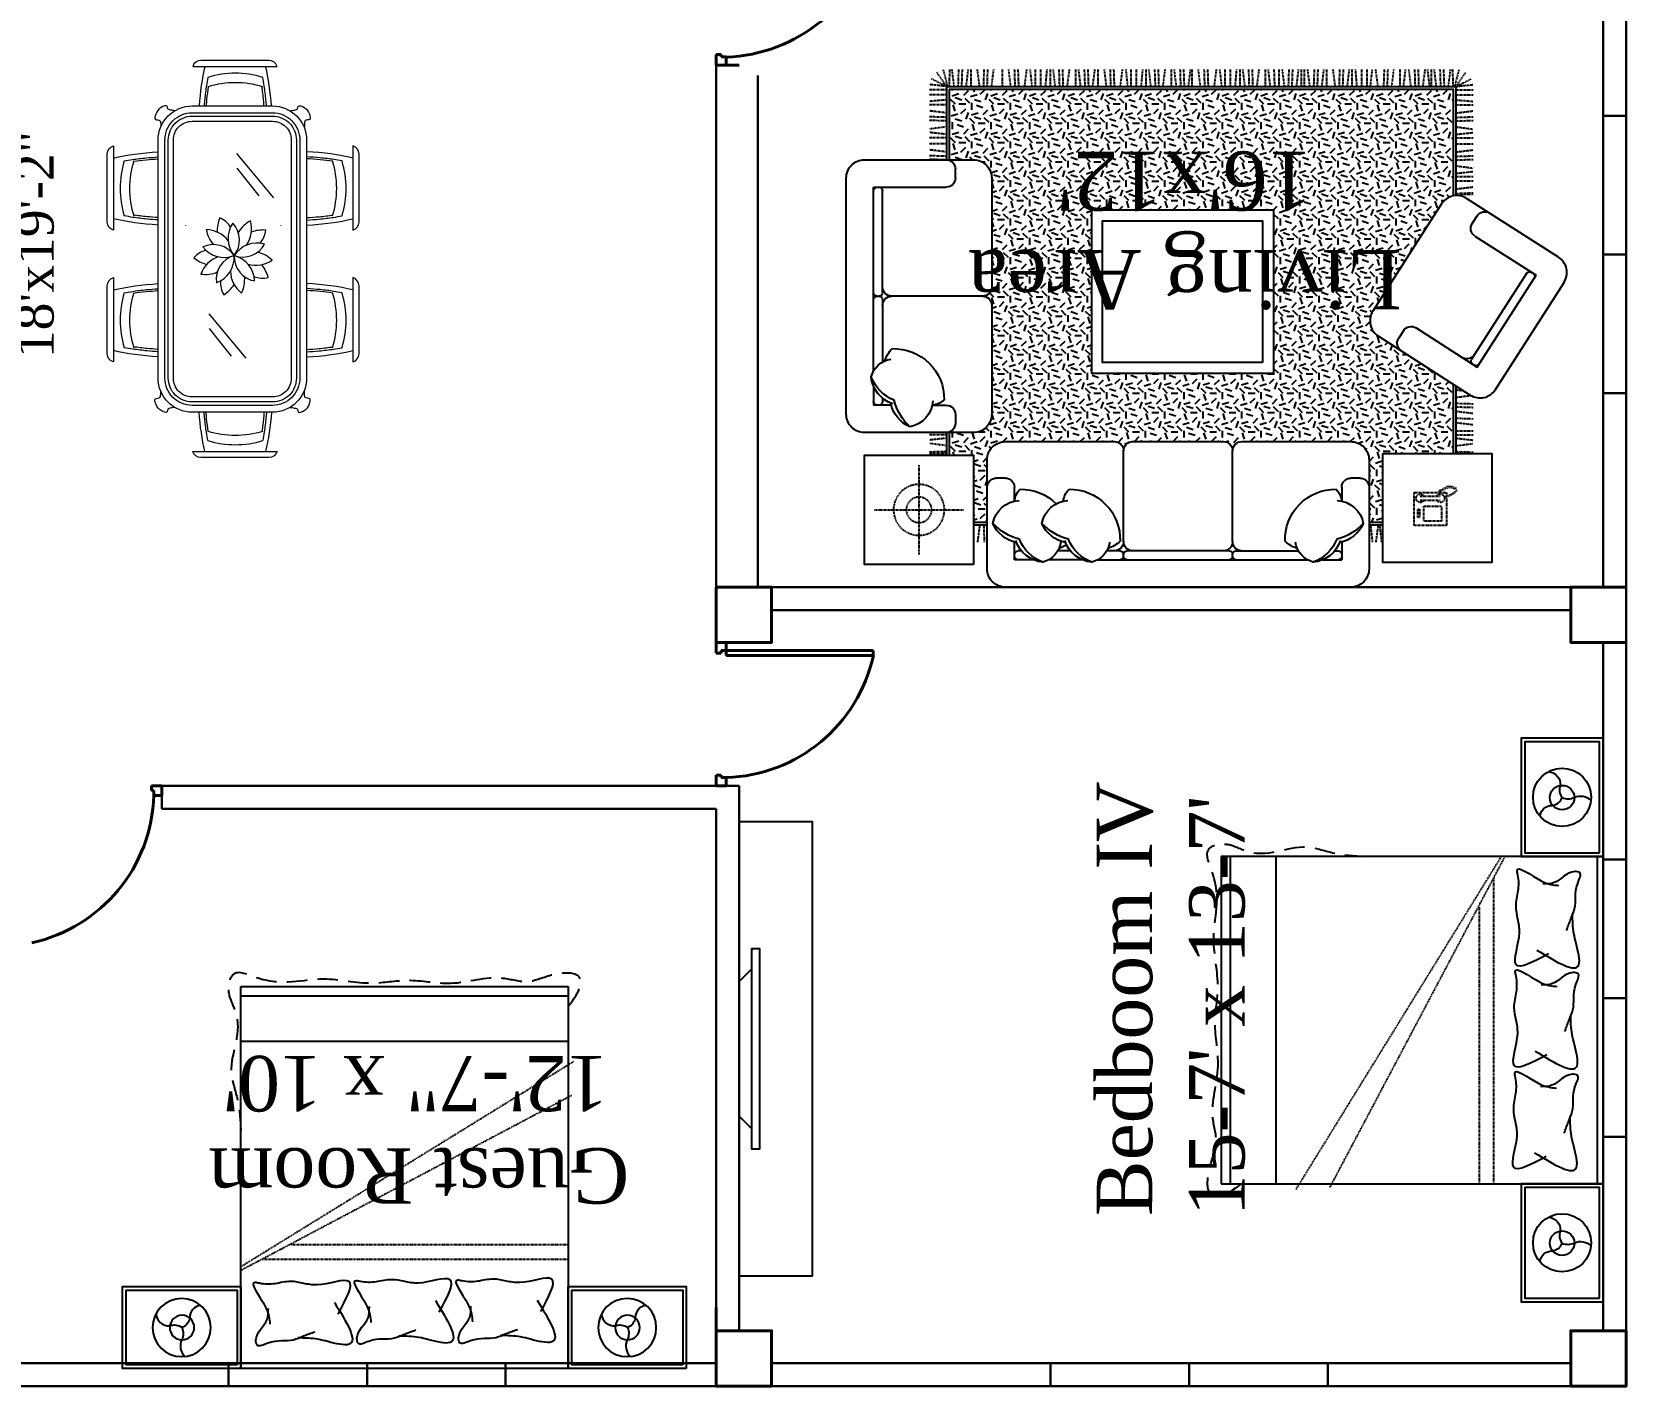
# Model space of a CAD drawing. Header units: inches. Extents: x -79350 to 491628, y -93215 to 155882.
# Drawn here: x -79025.2 to -78680, y -11001.9 to -10708.6 of the extents above; entities that cross this region are included whole.
import ezdxf

# ---------------------------------------------------------------- set-up
doc = ezdxf.new("R2010")
doc.units = ezdxf.units.IN
doc.header["$MEASUREMENT"] = 0
doc.linetypes.add('DASHED2', pattern=[0.375, 0.25, -0.125])
doc.linetypes.add('HIDDEN2', pattern=[0.1875, 0.125, -0.0625])
doc.layers.get('0').update_dxf_attribs({"lineweight": 30})
for name, color, linetype, lineweight in [('A-illustr-FURNITURE', 11, 'Continuous', 9), ('Column', 1, 'Continuous', 30), ('Letter', 7, 'Continuous', 20), ('LINE', 7, 'Continuous', 20)]:
    doc.layers.add(name, color=color, linetype=linetype, lineweight=lineweight)
doc.layers.add('Door', color=7, linetype='Continuous', lineweight=40, true_color=0x763422)
doc.layers.add('Window', color=7, linetype='Continuous', lineweight=30, true_color=0x6b99dd)
for name, color, linetype in [('FURHATCH', 57, 'Continuous'), ('FURNITURE', 53, 'Continuous'), ('Wall', 7, 'Continuous')]:
    doc.layers.add(name, color=color, linetype=linetype)
doc.styles.get("Standard").update_dxf_attribs({"font": 'times.ttf', "height": 12})

# ---------------------------------------------------------------- blocks, each defined once
blk = doc.blocks.new('A$C8264ac47')
at = {"layer": 'A-illustr-FURNITURE', "color": 18, "true_color": 0x000000}
for p, q in [((502.8, 1444.6), (998.8, 1444.6)), ((1277.9, 1444.6), (1773.9, 1444.6)), ((36.1, 502.7), (36.1, 998.7)), ((809.5, 979.4), (548.7, 761.6)), ((968.8, 1019.7), (970.3, 1019.7)), ((2299.9, 502.7), (2299.9, 998.7)), ((797.3, 893.5), (634.6, 764.7)), ((1751.7, 816.8), (1490.8, 599.1)), ((1739.4, 731), (1576.8, 602.1)), ((968.8, 460.9), (970.3, 460.9)), ((502.8, 36.1), (998.8, 36.1)), ((1277.9, 36.1), (1773.9, 36.1))]:
    blk.add_line(p, q, dxfattribs=at)
for points in [[(998.8, 1444.6, 0.333667), (950.8, 1480.7), (550.8, 1480.7, 0.333667), (502.8, 1444.6)], [(1773.9, 1444.6, 0.333667), (1725.9, 1480.7), (1325.9, 1480.7, 0.333667), (1277.9, 1444.6)], [(36.1, 998.7, 0.333667), (0, 950.7), (0, 550.7, 0.333667), (36.1, 502.7)], [(2299.9, 998.7, -0.333667), (2336, 950.7), (2336, 550.7, -0.333667), (2299.9, 502.7)], [(998.8, 36.1, -0.333667), (950.8, 0), (550.8, 0, -0.333667), (502.8, 36.1)], [(1773.9, 36.1, -0.333667), (1725.9, 0), (1325.9, 0, -0.333667), (1277.9, 36.1)]]:
    blk.add_lwpolyline(points, format="xyb", dxfattribs=at)
for points in [[(468.5, 1172.4), (1869.1, 1172.4, -0.414214), (2069.1, 972.4), (2069.1, 499.2, -0.414214), (1869.1, 299.2), (468.5, 299.2, -0.414214), (268.5, 499.2), (268.5, 972.4, -0.414214)], [(468.5, 1132.4), (1869.1, 1132.4, -0.414214), (2029.1, 972.4), (2029.1, 499.2, -0.414214), (1869.1, 339.2), (468.5, 339.2, -0.414214), (308.5, 499.2), (308.5, 972.4, -0.414214)], [(468.5, 1112.4), (1869.1, 1112.4, -0.414214), (2009.1, 972.4), (2009.1, 499.2, -0.414214), (1869.1, 359.2), (468.5, 359.2, -0.414214), (328.5, 499.2), (328.5, 972.4, -0.414214)], [(468.5, 1082.4), (1869.1, 1082.4, -0.414214), (1979.1, 972.4), (1979.1, 499.2, -0.414214), (1869.1, 389.2), (468.5, 389.2, -0.414214), (358.5, 499.2), (358.5, 972.4, -0.414214)]]:
    blk.add_lwpolyline(points, format="xyb", close=True, dxfattribs=at)
for centre, radius, start, end in [((753.3, 862.2), 543, 72.70335, 107.29665), ((753.3, 806.3), 543, 72.70335, 107.29665), ((1528.3, 862.2), 543, 72.70335, 107.29665), ((1528.3, 806.3), 543, 72.70335, 107.29665), ((1310.6, 840.1), 187.5, 136.1301, 166.49315), ((1031.5, 874.3), 172.9, 344.1324, 33.6013), ((1338.9, 721.7), 233.1, 105.21052, 126.35141), ((1135.8, 915.9), 145.2, 338.50863, 12.24757), ((618.5, 753.1), 543, 162.70335, 197.29665), ((674.4, 753.1), 543, 162.70335, 197.29665), ((990.6, 675.3), 172.9, 56.1324, 105.6013), ((1230.8, 920.5), 233.1, 177.21051, 198.35141), ((983.4, 787.3), 145.2, 50.50863, 84.24757), ((1233.7, 881.1), 159.4, 163.77608, 237.51587), ((1009.9, 796.8), 146.9, 340.04468, 61.24727), ((1153.1, 893.5), 146.9, 268.04468, 349.24727), ((1302.4, 706.8), 159.4, 91.77608, 165.51587), ((1661.6, 753.1), 543, 342.70335, 17.29665), ((1717.5, 753.1), 543, 342.70335, 17.29665), ((1109.5, 930.2), 187.5, 208.1301, 238.49315), ((1057.7, 630.8), 146.9, 52.04468, 133.24727), ((1233.4, 897), 172.9, 272.1324, 321.6013), ((1287.1, 620.9), 187.5, 64.1301, 94.49315), ((1058.5, 602.6), 145.2, 122.50863, 156.24757), ((1008.3, 879.1), 233.1, 249.21052, 270.35141), ((1046.6, 869.6), 159.4, 235.77608, 309.51587), ((1167.3, 574.9), 172.9, 128.1324, 177.6013), ((1230.3, 624.9), 146.9, 124.04468, 205.24727), ((999.8, 688.2), 159.4, 307.77608, 21.51587), ((1157.8, 587.6), 159.4, 19.77608, 93.51587), ((1289.3, 787.3), 146.9, 196.04468, 277.24727), ((1305.2, 810.6), 145.2, 266.50863, 300.24757), ((1183.3, 557.4), 233.1, 33.21051, 54.35141), ((961.6, 766.7), 187.5, 280.1301, 310.49315), ((1257.4, 617), 145.2, 194.50863, 228.24757), ((1317.4, 711.9), 172.9, 200.1324, 249.6013), ((979, 654.7), 233.1, 321.21051, 342.35141), ((1071.4, 575.6), 187.5, 352.1301, 22.49315), ((753.3, 674.4), 543, 252.70335, 287.29665), ((753.3, 618.5), 543, 252.70335, 287.29665), ((1528.3, 674.4), 543, 252.70335, 287.29665), ((1528.3, 618.5), 543, 252.70335, 287.29665)]:
    blk.add_arc(centre, radius, start, end, dxfattribs=at)
for centre, major_axis, start_param, end_param in [((753.3, 1081.2), (0, -631.7), 4.099527, 4.56758), ((753.3, 1081.2), (0, -631.7), 7.99879, 8.466844), ((1528.3, 1081.2), (0, -631.7), 4.099527, 4.56758), ((1528.3, 1081.2), (0, -631.7), 7.99879, 8.466844), ((399.4, 753.1), (631.7, 0), 8.062748, 8.466844), ((399.4, 753.1), (631.7, 0), 4.099527, 4.503623)]:
    blk.add_ellipse(centre, major_axis=major_axis, ratio=0.345133, start_param=start_param, end_param=end_param, dxfattribs=at)
at = {"layer": 'A-illustr-FURNITURE', "color": 18, "true_color": 0x000000, "extrusion": (0, 0, -1)}
for centre, major_axis, start_param, end_param in [((1936.5, 753.1), (631.7, 0), 4.923784, 5.325251), ((1936.5, 753.1), (631.7, 0), 0.957934, 1.359402), ((753.3, 399.4), (0, 631.7), 4.099527, 4.553045), ((753.3, 399.4), (0, 631.7), 1.730141, 2.183659), ((1528.3, 399.4), (0, 631.7), 4.099527, 4.553045), ((1528.3, 399.4), (0, 631.7), 1.730141, 2.183659)]:
    blk.add_ellipse(centre, major_axis=major_axis, ratio=0.345133, start_param=start_param, end_param=end_param, dxfattribs=at)
at = {"layer": 'A-illustr-FURNITURE', "color": 18, "true_color": 0x000000}
for points, knots in [([(591.8, 1380.7), (588.8, 1364.9), (586, 1348.7), (579.5, 1306.3), (576.2, 1279.6), (570.9, 1226.2), (568.9, 1199.4), (567.5, 1172.4)], [4.2084563, 4.2084563, 4.2084563, 4.2084563, 4.2962292, 4.2962292, 4.433179, 4.433179, 4.5651263, 4.5651263, 4.5651263, 4.5651263]), ([(593.7, 1325.4), (590.2, 1301.6), (587.2, 1277.3), (582.1, 1226.2), (580.1, 1199.4), (578.7, 1172.4)], [4.3081151, 4.3081151, 4.3081151, 4.3081151, 4.433179, 4.433179, 4.5651263, 4.5651263, 4.5651263, 4.5651263]), ([(925, 1172.4), (923.7, 1197.3), (921.9, 1221.9), (917, 1273.5), (913.8, 1300.3), (909.9, 1326.2)], [8.0012444, 8.0012444, 8.0012444, 8.0012444, 8.1227425, 8.1227425, 8.2598231, 8.2598231, 8.2598231, 8.2598231]), ([(939, 1172.4), (937.7, 1197.3), (935.9, 1221.9), (930.9, 1274.8), (927.4, 1302.9), (920.7, 1347.3), (917.8, 1364.2), (914.7, 1380.7)], [8.0012444, 8.0012444, 8.0012444, 8.0012444, 8.1227425, 8.1227425, 8.2664644, 8.2664644, 8.3579144, 8.3579144, 8.3579144, 8.3579144]), ([(1366.9, 1380.7), (1363.9, 1364.9), (1361.1, 1348.7), (1354.6, 1306.3), (1351.3, 1279.6), (1346, 1226.2), (1344, 1199.4), (1342.6, 1172.4)], [4.2084563, 4.2084563, 4.2084563, 4.2084563, 4.2962292, 4.2962292, 4.433179, 4.433179, 4.5651263, 4.5651263, 4.5651263, 4.5651263]), ([(1368.7, 1325.4), (1365.2, 1301.6), (1362.2, 1277.3), (1357.2, 1226.2), (1355.2, 1199.4), (1353.8, 1172.4)], [4.3081151, 4.3081151, 4.3081151, 4.3081151, 4.433179, 4.433179, 4.5651263, 4.5651263, 4.5651263, 4.5651263]), ([(1700.1, 1172.4), (1698.8, 1197.3), (1697, 1221.9), (1692.1, 1273.5), (1688.8, 1300.3), (1685, 1326.2)], [8.0012444, 8.0012444, 8.0012444, 8.0012444, 8.1227425, 8.1227425, 8.2598231, 8.2598231, 8.2598231, 8.2598231]), ([(1714, 1172.4), (1712.8, 1197.3), (1711, 1221.9), (1706, 1274.8), (1702.5, 1302.9), (1695.8, 1347.3), (1692.9, 1364.2), (1689.8, 1380.7)], [8.0012444, 8.0012444, 8.0012444, 8.0012444, 8.1227425, 8.1227425, 8.2664644, 8.2664644, 8.3579144, 8.3579144, 8.3579144, 8.3579144]), ([(296.5, 1074.4), (295.5, 1083.1), (293.4, 1098.8), (288.5, 1122.1), (258.3, 1120), (280.9, 1170.9), (304.4, 1186), (348.7, 1199.8), (349.9, 1177.4), (354.9, 1159.1), (376.2, 1161), (389.7, 1159.2), (394.5, 1158.2)], [25.854151, 25.854151, 25.854151, 25.854151, 52.771329, 71.894905, 86.117928, 121.954734, 172.04851, 202.476174, 216.691855, 230.01003, 254.635643, 269.112988, 269.112988, 269.112988, 269.112988]), ([(2040.7, 1075.1), (2041.6, 1083.6), (2043.7, 1099.1), (2048.6, 1122.1), (2078.8, 1120), (2056.2, 1170.9), (2032.7, 1186), (1988.4, 1199.8), (1987.2, 1177.4), (1982.2, 1159.1), (1961, 1161), (1947.6, 1159.2), (1942.9, 1158.3)], [26.596612, 26.596612, 26.596612, 26.596612, 52.771329, 71.894905, 86.117928, 121.954734, 172.04851, 202.476174, 216.691855, 230.01003, 254.635643, 268.767944, 268.767944, 268.767944, 268.767944]), ([(268.5, 936.3), (257.1, 935.5), (245.8, 934.5), (205.9, 930.7), (177.8, 927.3), (133.4, 920.6), (116.5, 917.7), (100, 914.6)], [8.0663515, 8.0663515, 8.0663515, 8.0663515, 8.1227425, 8.1227425, 8.2664644, 8.2664644, 8.3579144, 8.3579144, 8.3579144, 8.3579144]), ([(268.5, 922.3), (257.1, 921.5), (245.8, 920.5), (207.2, 916.9), (180.4, 913.6), (154.4, 909.8)], [8.0663515, 8.0663515, 8.0663515, 8.0663515, 8.1227425, 8.1227425, 8.2598231, 8.2598231, 8.2598231, 8.2598231]), ([(2069.1, 936.2), (2079.9, 935.4), (2090.7, 934.5), (2130.1, 930.7), (2158.1, 927.3), (2202.6, 920.6), (2219.5, 917.7), (2236, 914.6)], [8.0690291, 8.0690291, 8.0690291, 8.0690291, 8.1227425, 8.1227425, 8.2664644, 8.2664644, 8.3579144, 8.3579144, 8.3579144, 8.3579144]), ([(2069.1, 922.2), (2079.9, 921.4), (2090.7, 920.5), (2128.8, 916.9), (2155.5, 913.6), (2181.5, 909.8)], [8.0690291, 8.0690291, 8.0690291, 8.0690291, 8.1227425, 8.1227425, 8.2598231, 8.2598231, 8.2598231, 8.2598231]), ([(100, 591.7), (115.8, 588.6), (132, 585.9), (174.4, 579.4), (201.1, 576.1), (241.6, 572.1), (255, 570.9), (268.5, 569.9)], [4.2084563, 4.2084563, 4.2084563, 4.2084563, 4.2962292, 4.2962292, 4.433179, 4.433179, 4.5000191, 4.5000191, 4.5000191, 4.5000191]), ([(155.3, 593.5), (179, 590), (203.4, 587), (241.6, 583.3), (255, 582.1), (268.5, 581.1)], [4.3081151, 4.3081151, 4.3081151, 4.3081151, 4.433179, 4.433179, 4.5000191, 4.5000191, 4.5000191, 4.5000191]), ([(2180.6, 593.5), (2156.9, 590), (2132.5, 587), (2094.9, 583.3), (2082, 582.2), (2069.1, 581.2)], [4.3081151, 4.3081151, 4.3081151, 4.3081151, 4.433179, 4.433179, 4.4973415, 4.4973415, 4.4973415, 4.4973415]), ([(2236, 591.7), (2220.1, 588.6), (2203.9, 585.9), (2161.5, 579.4), (2134.9, 576.1), (2094.9, 572.1), (2082, 571), (2069.1, 570)], [4.2084563, 4.2084563, 4.2084563, 4.2084563, 4.2962292, 4.2962292, 4.433179, 4.433179, 4.4973415, 4.4973415, 4.4973415, 4.4973415]), ([(296.2, 397.7), (295.2, 389.8), (293.2, 375), (288.5, 352.7), (258.3, 354.7), (280.9, 303.9), (304.4, 288.8), (348.7, 275), (349.9, 297.4), (354.9, 315.6), (374.1, 314), (386, 315.2), (389.2, 315.6)], [28.55667, 28.55667, 28.55667, 28.55667, 52.771329, 71.894905, 86.117928, 121.954734, 172.04851, 202.476174, 216.691855, 230.01003, 254.635643, 263.792895, 263.792895, 263.792895, 263.792895]), ([(2041, 397), (2041.9, 389.3), (2044, 374.7), (2048.6, 352.7), (2078.8, 354.7), (2056.2, 303.9), (2032.7, 288.8), (1988.4, 275), (1987.2, 297.4), (1982.2, 315.6), (1963.2, 314), (1951.3, 315.1), (1948.3, 315.6)], [29.290825, 29.290825, 29.290825, 29.290825, 52.771329, 71.894905, 86.117928, 121.954734, 172.04851, 202.476174, 216.691855, 230.01003, 254.635643, 263.419397, 263.419397, 263.419397, 263.419397]), ([(591.8, 100), (588.8, 115.8), (586, 132), (579.5, 174.4), (576.2, 201.1), (571.2, 251.6), (569.4, 275.3), (568, 299.2)], [4.2084563, 4.2084563, 4.2084563, 4.2084563, 4.2962292, 4.2962292, 4.433179, 4.433179, 4.5503345, 4.5503345, 4.5503345, 4.5503345]), ([(593.7, 155.3), (590.2, 179), (587.2, 203.4), (582.4, 251.6), (580.6, 275.3), (579.2, 299.2)], [4.3081151, 4.3081151, 4.3081151, 4.3081151, 4.433179, 4.433179, 4.5503345, 4.5503345, 4.5503345, 4.5503345]), ([(924.5, 299.2), (923.3, 277.4), (921.6, 255.8), (917, 207.2), (913.8, 180.4), (909.9, 154.4)], [8.0160361, 8.0160361, 8.0160361, 8.0160361, 8.1227425, 8.1227425, 8.2598231, 8.2598231, 8.2598231, 8.2598231]), ([(938.5, 299.2), (937.3, 277.4), (935.6, 255.8), (930.9, 205.9), (927.4, 177.8), (920.7, 133.4), (917.8, 116.5), (914.7, 100)], [8.0160361, 8.0160361, 8.0160361, 8.0160361, 8.1227425, 8.1227425, 8.2664644, 8.2664644, 8.3579144, 8.3579144, 8.3579144, 8.3579144]), ([(1366.9, 100), (1363.9, 115.8), (1361.1, 132), (1354.6, 174.4), (1351.3, 201.1), (1346.3, 251.6), (1344.5, 275.3), (1343.1, 299.2)], [4.2084563, 4.2084563, 4.2084563, 4.2084563, 4.2962292, 4.2962292, 4.433179, 4.433179, 4.5503345, 4.5503345, 4.5503345, 4.5503345]), ([(1368.7, 155.3), (1365.2, 179), (1362.2, 203.4), (1357.5, 251.6), (1355.7, 275.3), (1354.3, 299.2)], [4.3081151, 4.3081151, 4.3081151, 4.3081151, 4.433179, 4.433179, 4.5503345, 4.5503345, 4.5503345, 4.5503345]), ([(1699.6, 299.2), (1698.3, 277.4), (1696.7, 255.8), (1692.1, 207.2), (1688.8, 180.4), (1685, 154.4)], [8.0160361, 8.0160361, 8.0160361, 8.0160361, 8.1227425, 8.1227425, 8.2598231, 8.2598231, 8.2598231, 8.2598231]), ([(1713.6, 299.2), (1712.3, 277.4), (1710.7, 255.8), (1706, 205.9), (1702.5, 177.8), (1695.8, 133.4), (1692.9, 116.5), (1689.8, 100)], [8.0160361, 8.0160361, 8.0160361, 8.0160361, 8.1227425, 8.1227425, 8.2664644, 8.2664644, 8.3579144, 8.3579144, 8.3579144, 8.3579144])]:
    blk.add_open_spline(points, degree=3, knots=knots, dxfattribs=at)
blk = doc.blocks.new('yq_bed_01')
at = {"linetype": 'Continuous', "ltscale": 1000}
for p, q in [((2100, 900), (0, 900)), ((0, 900), (0, -900)), ((2100, -900), (2100, 900)), ((0, -900), (2100, -900))]:
    blk.add_line(p, q, dxfattribs=at)
at = {"linetype": 'Continuous'}
for points in [[(0, 1550), (0, 900), (450, 900), (450, 1550)], [(0, -900), (0, -1550), (450, -1550), (450, -900)]]:
    blk.add_lwpolyline(points, close=True, dxfattribs=at)
for centre in [(225, 1225), (225, -1225)]:
    blk.add_circle(centre, 160, dxfattribs=at)
at = {"layer": 'FURHATCH', "linetype": 'Continuous', "ltscale": 1000}
for p, q in [((30, 900), (30, -900)), ((1800, -900), (1800, 900)), ((2050, -900), (2050, 900))]:
    blk.add_line(p, q, dxfattribs=at)
at = {"layer": 'FURHATCH', "linetype": 'DASHED2', "ltscale": 0.5}
for p, q in [((540, -900), (1503.7, 921.2)), ((560, -900), (1689.2, 930.9)), ((600, 900), (600, -782.1)), ((680, 900), (680, -624.9))]:
    blk.add_line(p, q, dxfattribs=at)
at = {"layer": 'FURHATCH', "linetype": 'Continuous'}
for points in [[(20, 1530), (20, 920), (430, 920), (430, 1530)], [(20, -920), (20, -1530), (430, -1530), (430, -920)]]:
    blk.add_lwpolyline(points, close=True, dxfattribs=at)
for points in [[(346.3, 1329.4, -0.398826), (279.8, 1269.6, 0.069197), (272.9, 1268.8, 0.240714), (225, 1226.6, -0.240714)], [(225, 1226.6, 0.228099), (157.5, 1225, -0.317646), (65.9, 1242.4)], [(300, 1083.7, -0.414712), (234.7, 1159.8, 0.258086), (225, 1226.6)], [(346.3, -1120.6, -0.398826), (279.8, -1180.4, 0.069197), (272.9, -1181.2, 0.240714), (225, -1223.4, -0.240714)], [(225, -1223.4, 0.228099), (157.5, -1225, -0.317646), (65.9, -1207.6)], [(300, -1366.3, -0.414712), (234.7, -1290.2, 0.258086), (225, -1223.4)]]:
    blk.add_lwpolyline(points, format="xyb", dxfattribs=at)
for centre in [(225, 1226.6), (225, -1223.4)]:
    blk.add_circle(centre, 67.5, dxfattribs=at)
at = {"layer": 'FURHATCH', "linetype": 'DASHED2', "ltscale": 451.947922}
blk.add_open_spline([(1992.5, 900), (2071.4, 970.1), (2189, 999), (2167.2, 789.1), (2108.2, 681.5), (2173.3, 490.8), (2091, 271.6), (2149.7, 27.5), (2099.5, -200.2), (2173.3, -483.7), (2083, -701.2), (2208.7, -948), (2066.1, -979.4), (1864.2, -866.6), (1698.9, -991.2), (1474.2, -909.2), (1367.6, -903.2), (1308.1, -900)], degree=3, knots=[0, 0, 0, 0, 140.356688, 240.855445, 374.272085, 514.628774, 800.960617, 1037.309606, 1234.977718, 1501.883052, 1872.056655, 1990.732643, 2052.345442, 2125.407537, 2467.000811, 2608.004871, 2786.638856, 2786.638856, 2786.638856, 2786.638856], dxfattribs=at)
at = {"layer": 'FURHATCH', "linetype": 'Continuous', "ltscale": 1000}
for points, knots in [([(376.4, 729.3), (269.6, 795), (111.7, 892.2), (155.9, 709.9), (179.2, 622.5), (180.3, 565.5), (181, 527.7)], [0, 0, 0, 0, 257.192142, 380.388355, 440.188761, 557.045341, 557.045341, 557.045341, 557.045341]), ([(312.5, 750.2), (392.1, 793.1), (546.3, 876.1), (460.6, 661.4), (480.2, 561.7), (497.9, 483.8), (475.6, 402.3), (474.8, 340), (499.2, 246.5), (355.2, 364.7), (285, 371.5), (256.1, 374.3)], [0, 0, 0, 0, 197.98522, 383.798459, 461.536852, 537.063609, 629.138715, 719.341985, 744.183766, 895.041347, 1000.692483, 1000.692483, 1000.692483, 1000.692483]), ([(213, 621.7), (205.8, 600.8), (192.1, 561.4), (153, 477.4), (177.8, 400.1), (122.8, 302.4), (209.9, 290.4), (255.8, 365.6), (321.9, 365.8), (343.4, 365.9)], [0, 0, 0, 0, 70.314327, 132.712823, 281.06886, 345.030234, 373.143701, 508.899423, 574.349148, 574.349148, 574.349148, 574.349148]), ([(373.3, 170.3), (266.5, 236), (108.6, 333.2), (152.8, 151), (176.1, 63.5), (177.2, 6.5), (177.9, -31.3)], [0, 0, 0, 0, 257.192142, 380.388355, 440.188761, 557.045341, 557.045341, 557.045341, 557.045341]), ([(309.4, 191.3), (389, 234.1), (543.2, 317.2), (457.5, 102.4), (477.1, 2.8), (494.7, -75.2), (472.5, -156.6), (471.7, -219), (496.1, -312.5), (352.1, -194.3), (281.9, -187.5), (253, -184.6)], [0, 0, 0, 0, 197.98522, 383.798459, 461.536852, 537.063609, 629.138715, 719.341985, 744.183766, 895.041347, 1000.692483, 1000.692483, 1000.692483, 1000.692483]), ([(209.9, 62.7), (202.7, 41.8), (188.9, 2.4), (149.9, -81.6), (174.6, -158.8), (119.7, -256.6), (206.8, -268.6), (252.7, -193.3), (318.8, -193.2), (340.3, -193.1)], [0, 0, 0, 0, 70.314327, 132.712823, 281.06886, 345.030234, 373.143701, 508.899423, 574.349148, 574.349148, 574.349148, 574.349148]), ([(363.4, -385.2), (256.6, -319.5), (98.7, -222.2), (142.9, -404.5), (166.2, -492), (167.3, -549), (168.1, -586.7)], [0, 0, 0, 0, 257.192142, 380.388355, 440.188761, 557.045341, 557.045341, 557.045341, 557.045341]), ([(299.5, -364.2), (379.1, -321.4), (533.3, -238.3), (447.6, -453.1), (467.2, -552.7), (484.9, -630.6), (462.6, -712.1), (461.8, -774.5), (486.2, -868), (342.2, -749.7), (272, -742.9), (243.1, -740.1)], [0, 0, 0, 0, 197.98522, 383.798459, 461.536852, 537.063609, 629.138715, 719.341985, 744.183766, 895.041347, 1000.692483, 1000.692483, 1000.692483, 1000.692483]), ([(200, -492.8), (192.8, -513.7), (179.1, -553.1), (140, -637.1), (164.8, -714.3), (109.8, -812.1), (196.9, -824.1), (242.8, -748.8), (308.9, -748.7), (330.4, -748.6)], [0, 0, 0, 0, 70.314327, 132.712823, 281.06886, 345.030234, 373.143701, 508.899423, 574.349148, 574.349148, 574.349148, 574.349148])]:
    blk.add_open_spline(points, degree=3, knots=knots, dxfattribs=at)
blk = doc.blocks.new('yq_tvcab_01')
blk.add_lwpolyline([(0, -1250), (0, 1250), (400, 1250), (400, -1250)], close=True)
at = {"layer": 'FURHATCH'}
blk.add_line((67, 550), (67, -550), dxfattribs=at)
blk.add_lwpolyline([(0, -370.5), (67, -438), (67, -550), (112, -550), (112, 550), (67, 550), (67, 438), (0, 370.5)], close=True, dxfattribs=at)
blk = doc.blocks.new('yq_sofa_01')
at = {"layer": 'FURHATCH', "linetype": 'HIDDEN2'}
h = blk.add_hatch(dxfattribs=at)
h.set_pattern_fill('GEOL1,_O', color=256, scale=150, angle=45)
h.set_pattern_definition([(45, (-2935.14, 78.03), (4e-14, 212.132), [37.5, -112.5]), (45, (-2940.44, 200), (4e-14, 212.132), [37.5, -112.5]), (135, (-2961.66, 125.76), (-212.132, 7e-14), [37.5, -112.5]), (135, (-2956.35, 205.3), (-212.132, 7e-14), [37.5, -112.5]), (90, (-2988.17, 173.49), (-106.066, 106.066), [37.5, -174.632]), (180, (-2876.8, 136.36), (-106.066, -106.066), [37.5, -174.632]), (71.565, (-2940.444, 136.365), (106.066, 106.066), [37.5, -297.9102]), (71.565, (-2945.75, 237.13), (106.066, 106.066), [37.5, -297.9102]), (108.435, (-2860.895, 152.274), (-106.066, 106.066), [37.5, -297.9102]), (108.435, (-2956.354, 152.274), (-106.066, 106.066), [37.5, -297.9102]), (108.435, (-2892.714, 162.88), (-106.066, 106.066), [37.5, -297.9102]), (161.565, (-2993.48, 136.365), (-106.066, 106.066), [37.5, -297.9102]), (198.435, (-2929.84, 115.15), (-106.066, -106.066), [37.5, -297.9102])])
edge = h.paths.add_edge_path()
edge.add_line((2738.1, 1513.1), (2151.4, 1513.1))
edge.add_arc((2053.4, 1533), 100, 302.64883, 348.51097, ccw=False)
edge.add_line((2107.4, 1448.8), (1518, 1071.1))
edge.add_arc((1464, 1155.3), 100, 212.64883, 302.64883, ccw=False)
edge.add_line((1379.8, 1101.4), (1116, 1513.1))
edge.add_line((1116, 1513.1), (735.5, 1513.1))
edge.add_line((735.5, 1513.1), (735.5, 1125))
edge.add_line((735.5, 1125), (356.2, 1125))
edge.add_line((356.2, 1125), (356.2, 1050))
edge.add_line((356.2, 1050), (700, 1050))
edge.add_arc((700, 950), 100, 0, 90, ccw=False)
edge.add_line((800, 950), (800, 350))
edge.add_arc((750, 350), 50, 270, 360, ccw=False)
edge.add_arc((750, 250), 50, 0, 90, ccw=False)
edge.add_line((800, 250), (800, -250))
edge.add_arc((750, -250), 50, -90, 0, ccw=False)
edge.add_arc((750, -350), 50, 0, 90, ccw=False)
edge.add_line((800, -350), (800, -950))
edge.add_arc((700, -950), 100, -90, 0, ccw=False)
edge.add_line((700, -1050), (356.2, -1050))
edge.add_line((356.2, -1050), (356.2, -1125))
edge.add_line((356.2, -1125), (725, -1125))
edge.add_line((725, -1125), (725, -1257.5))
edge.add_line((725, -1257.5), (850, -1257.5))
edge.add_line((850, -1257.5), (850, -1125))
edge.add_arc((950, -1125), 100, 90, 180, ccw=False)
edge.add_line((950, -1025), (1550, -1025))
edge.add_arc((1550, -1075), 50, 0, 90, ccw=False)
edge.add_line((1600, -1075), (1600, -1076.6))
edge.add_arc((1650.8, -1075.8), 50.8, 90.92597, 180.92597, ccw=False)
edge.add_line((1650, -1025), (2250, -1025))
edge.add_arc((2250, -1125), 100, 0, 90, ccw=False)
edge.add_line((2350, -1125), (2350, -1257.5))
edge.add_line((2350, -1257.5), (2738.1, -1257.5))
edge.add_line((2738.1, -1257.5), (2738.1, 1513.1))
h.paths.add_polyline_path([(2075, 525), (2075, -475), (1175, -475), (1175, 525)], flags=16)
for points in [[(1056.1, 1606.6, -0.414214), (1086.4, 1744.7), (1675.8, 2122.4, -0.414214), (1813.9, 2092.1), (2137.6, 1586.9, -0.414214), (2107.4, 1448.8), (1518, 1071.1, -0.414214), (1379.8, 1101.4)], [(800, 350), (800, 950, 0.414214), (700, 1050), (100, 1050, 0.414214), (0, 950), (0, -950, 0.414214), (100, -1050), (700, -1050, 0.414214), (800, -950), (800, -350, 0.414214), (750, -300, 0.414214), (800, -250), (800, 250, 0.414214), (750, 300, 0.414214)], [(1650, -1025, 0.404778), (1600, -1075, 0.414214), (1550, -1025), (950, -1025, 0.414214), (850, -1125), (850, -1725, 0.414214), (950, -1825), (2250, -1825, 0.414214), (2350, -1725), (2350, -1125, 0.414214), (2250, -1025)]]:
    blk.add_lwpolyline(points, format="xyb", close=True)
for points in [[(735.5, 1125), (735.5, 1725), (135.5, 1725), (135.5, 1125)], [(1175, 525), (1175, -475), (2075, -475), (2075, 525)], [(125, -1125), (125, -1725), (725, -1725), (725, -1125)]]:
    blk.add_lwpolyline(points, close=True)
at = {"layer": 'FURHATCH', "ltscale": 1000}
for p, q in [((1209.4, 1645.4), (1714.6, 1969.1)), ((1930.4, 1632.3), (1714.6, 1969.1)), ((1724.7, 1916.2), (1253.2, 1614.1)), ((1425.2, 1308.6), (1209.4, 1645.4)), ((1999.5, 1617.2), (2041.6, 1644.1)), ((1410.1, 1239.5), (1368, 1212.6)), ((600, 1000), (600, 950)), ((248.3, 900), (150, 900)), ((150, 794.8), (150, 900)), ((200, 861.8), (200, 880)), ((550, 900), (472.5, 900)), ((150, -442.3), (150, 711.6)), ((200, 320), (200, 661.3)), ((170, 300), (180, 300)), ((200, 280), (200, -280)), ((250, 300), (750, 300)), ((170, -300), (180, -300)), ((200, -320), (200, -391.9)), ((250, -300), (750, -300)), ((150, -525.5), (150, -711.6)), ((200, -592.5), (200, -661.3)), ((150, -794.8), (150, -900)), ((200, -861.8), (200, -880)), ((150, -900), (248.3, -900)), ((472.5, -900), (550, -900)), ((600, -950), (600, -1000)), ((1600, -1075), (1600, -1575)), ((950, -1225), (900, -1225)), ((2250, -1225), (2300, -1225)), ((1000, -1352.5), (1000, -1275)), ((2200, -1675), (2200, -1275)), ((1000, -1576.7), (1000, -1675)), ((1038.2, -1625), (1020, -1625)), ((1580, -1625), (1238.7, -1625)), ((1600, -1655), (1600, -1645)), ((1620, -1625), (2180, -1625)), ((1105.2, -1675), (1000, -1675)), ((1188.4, -1675), (2200, -1675))]:
    blk.add_line(p, q, dxfattribs=at)
at = {"layer": 'FURHATCH', "linetype": 'HIDDEN2'}
for p, q in [((745.4, 1528.1), (742.2, 1622.5)), ((777.5, 1528.1), (790, 1622.5)), ((819.1, 1528.1), (808.5, 1622.5)), ((837.2, 1528.1), (837.2, 1622.5)), ((859.4, 1528.1), (859.4, 1622.5)), ((905, 1528.1), (893.5, 1622.5)), ((929.2, 1528.1), (926.1, 1622.5)), ((967.3, 1528.1), (955.9, 1622.5)), ((991.6, 1528.1), (988.5, 1622.5)), ((1011.4, 1528.1), (1008.3, 1622.5)), ((1043.5, 1528.1), (1054.3, 1609.5)), ((2158.8, 1528.1), (2162, 1622.5)), ((2165.1, 1528.1), (2168.2, 1622.5)), ((2189.4, 1528.1), (2200.8, 1622.5)), ((2234.9, 1528.1), (2234.9, 1622.5)), ((2257.2, 1528.1), (2257.2, 1622.5)), ((2275.3, 1528.1), (2285.8, 1622.5)), ((2316.9, 1528.1), (2304.4, 1622.5)), ((2349, 1528.1), (2352.1, 1622.5)), ((2368.8, 1528.1), (2371.9, 1622.5)), ((2393, 1528.1), (2404.5, 1622.5)), ((2438.6, 1528.1), (2438.6, 1622.5)), ((2471.6, 1528.1), (2471.6, 1622.5)), ((2489.7, 1528.1), (2500.2, 1622.5)), ((2531.3, 1528.1), (2518.8, 1622.5)), ((2563.4, 1528.1), (2566.5, 1622.5)), ((2583.2, 1528.1), (2586.3, 1622.5)), ((2607.4, 1528.1), (2618.9, 1622.5)), ((2653, 1528.1), (2653, 1622.5)), ((2679.4, 1528.1), (2671, 1622.5)), ((2706.5, 1528.1), (2706.5, 1622.5)), ((2735, 1528.1), (2735, 1622.5)), ((2753.1, 1528.1), (2763.7, 1622.5)), ((2753.1, 1528.1), (2794.8, 1611.8)), ((2753.1, 1528.1), (2829.9, 1581.6)), ((500, 1493), (513.2, 1497.4)), ((504.4, 1501.8), (517.6, 1506.2)), ((508.8, 1510.6), (522, 1515)), ((513.2, 1519.4), (526.4, 1523.8)), ((524.9, 1530.1), (538.1, 1534.5)), ((535.2, 1523.8), (548.4, 1528.2)), ((539.6, 1515), (552.8, 1519.4)), ((544, 1506.2), (557.2, 1510.6)), ((544, 1497.4), (557.2, 1501.8)), ((544, 1488.6), (557.2, 1493)), ((1085.1, 1528.1), (1080.6, 1568.4)), ((2753.1, 1522.2), (2845, 1545.8)), ((2753.1, 1513.5), (2847.6, 1510.4)), ((2753.1, 1486.5), (2847.6, 1498.9)), ((519.9, 1475.9), (339.4, 1475.9)), ((339.4, 1475.9), (339.4, 1297.6)), ((445.2, 1448.3), (362.7, 1448.3)), ((362.7, 1448.3), (362.7, 1352.1)), ((445.2, 1352.1), (445.2, 1448.3)), ((477.7, 1332), (477.7, 1442)), ((496.5, 1463.6), (504.4, 1488.6)), ((499.7, 1332), (499.7, 1442)), ((519.9, 1297.6), (519.9, 1475.9)), ((522, 1435.8), (535.2, 1440.2)), ((526.4, 1444.6), (539.6, 1449)), ((530.8, 1453.4), (544, 1457.8)), ((535.2, 1462.2), (548.4, 1466.6)), ((539.6, 1471), (552.8, 1475.4)), ((544, 1479.8), (557.2, 1484.2)), ((2753.1, 1464.6), (2847.6, 1461.5)), ((2753.1, 1444.8), (2847.6, 1441.7)), ((2753.1, 1420.5), (2847.6, 1409.1)), ((362.7, 1352.1), (445.2, 1352.1)), ((383.3, 1328), (383.3, 1317.7)), ((428, 1328), (383.3, 1328)), ((383.3, 1317.7), (428, 1317.7)), ((428, 1317.7), (428, 1328)), ((2753.1, 1393.5), (2847.6, 1393.5)), ((2753.1, 1383.8), (2847.6, 1372.4)), ((2753.1, 1346.7), (2847.6, 1359.2)), ((2753.1, 1324.9), (2847.6, 1321.8)), ((339.4, 1297.6), (519.9, 1297.6)), ((2753.1, 1305.1), (2847.6, 1302)), ((2753.1, 1280.8), (2847.6, 1269.4)), ((2753.1, 1239.9), (2847.6, 1251.4)), ((2753.1, 1221.2), (2847.6, 1221.2)), ((2753.1, 1175.6), (2847.6, 1187.1)), ((2753.1, 1151.4), (2847.6, 1154.5)), ((341.2, 1107.7), (246.8, 1118.3)), ((341.2, 1099.5), (246.8, 1087)), ((341.2, 1057.9), (246.8, 1068.4)), ((2753.1, 1131.6), (2847.6, 1134.7)), ((2753.1, 1099.5), (2847.6, 1087)), ((2753.1, 1057.9), (2847.6, 1068.4)), ((2753.1, 1039.8), (2847.6, 1039.8)), ((2753.1, 1011.2), (2847.6, 1011.2)), ((2753.1, 984.1), (2847.6, 975.8)), ((2753.1, 957.8), (2847.6, 957.8)), ((2753.1, 930.7), (2847.6, 942.1)), ((2753.1, 906.4), (2847.6, 909.6)), ((2753.1, 886.6), (2847.6, 889.8)), ((2753.1, 864.8), (2847.6, 852.3)), ((2753.1, 818.1), (2847.6, 818.1)), ((2753.1, 791), (2847.6, 802.4)), ((2753.1, 766.7), (2847.6, 769.8)), ((2753.1, 746.9), (2847.6, 750.1)), ((2753.1, 725.1), (2847.6, 712.6)), ((2753.1, 694.9), (2847.6, 694.9)), ((2753.1, 678.7), (2847.6, 678.7)), ((2753.1, 651.6), (2847.6, 663)), ((2753.1, 627.3), (2847.6, 630.5)), ((2753.1, 607.5), (2847.6, 610.7)), ((2753.1, 585.7), (2847.6, 573.2)), ((2753.1, 555.5), (2847.6, 555.5)), ((2753.1, 531.8), (2847.6, 528.7)), ((2753.1, 507.6), (2847.6, 496.1)), ((2753.1, 480.5), (2847.6, 480.5)), ((2753.1, 433.8), (2847.6, 446.3)), ((2753.1, 411.9), (2847.6, 408.8)), ((2753.1, 392.1), (2847.6, 389)), ((2753.1, 367.9), (2847.6, 356.4)), ((2753.1, 340.8), (2847.6, 340.8)), ((2753.1, 314.4), (2847.6, 322.7)), ((2753.1, 287.3), (2847.6, 287.3)), ((2753.1, 258.8), (2847.6, 258.8)), ((2753.1, 240.7), (2847.6, 230.1)), ((2753.1, 199.1), (2847.6, 211.6)), ((2753.1, 166.9), (2847.6, 163.8)), ((2753.1, 147.2), (2847.6, 144)), ((2753.1, 122.9), (2847.6, 111.4)), ((2753.1, 77.3), (2847.6, 77.3)), ((2753.1, 56.8), (2847.6, 69.3)), ((2753.1, 35), (2847.6, 31.9)), ((2753.1, 15.2), (2847.6, 12.1)), ((2753.1, -9.1), (2847.6, -20.5)), ((2753.1, -36.1), (2847.6, -36.1)), ((2753.1, -82.9), (2847.6, -70.4)), ((2753.1, -104.7), (2847.6, -107.9)), ((2753.1, -124.5), (2847.6, -127.6)), ((2753.1, -148.8), (2847.6, -160.2)), ((2753.1, -175.9), (2847.6, -175.9)), ((2753.1, -202.2), (2847.6, -193.9)), ((2753.1, -229.3), (2847.6, -229.3)), ((2753.1, -257.9), (2847.6, -257.9)), ((2753.1, -276), (2847.6, -286.5)), ((2753.1, -317.5), (2847.6, -305)), ((2753.1, -349.7), (2847.6, -352.8)), ((2753.1, -369.5), (2847.6, -372.6)), ((2753.1, -393.7), (2847.6, -405.2)), ((2753.1, -439.3), (2847.6, -439.3)), ((2753.1, -469.5), (2847.6, -457)), ((2753.1, -491.4), (2847.6, -494.5)), ((2753.1, -511.1), (2847.6, -514.3)), ((2753.1, -535.4), (2847.6, -546.9)), ((2753.1, -562.5), (2847.6, -562.5)), ((2753.1, -609.2), (2847.6, -596.7)), ((2753.1, -631.1), (2847.6, -634.2)), ((2753.1, -650.9), (2847.6, -654)), ((2753.1, -675.1), (2847.6, -686.6)), ((2753.1, -702.2), (2847.6, -702.2)), ((2753.1, -728.6), (2847.6, -720.2)), ((2753.1, -755.6), (2847.6, -755.6)), ((2753.1, -784.2), (2847.6, -784.2)), ((2753.1, -802.3), (2847.6, -812.8)), ((2753.1, -843.9), (2847.6, -831.4)), ((2753.1, -876), (2847.6, -879.1)), ((2753.1, -895.8), (2847.6, -898.9)), ((2753.1, -920.1), (2847.6, -931.5)), ((2753.1, -965.6), (2847.6, -965.6)), ((2753.1, -1025.3), (2847.6, -1013.8)), ((2753.1, -1049.5), (2847.6, -1046.4)), ((341.2, -1069.3), (246.8, -1066.2)), ((341.2, -1091.2), (246.8, -1103.7)), ((2753.1, -1069.3), (2847.6, -1066.2)), ((2753.1, -1091.2), (2847.6, -1103.7)), ((2753.1, -1137.9), (2847.6, -1137.9)), ((425, -1670), (425, -1180)), ((2753.1, -1165), (2847.6, -1153.5)), ((2753.1, -1189.2), (2847.6, -1186.1)), ((2753.1, -1209), (2847.6, -1205.9)), ((734.5, -1272.5), (731.3, -1367)), ((745.4, -1272.5), (742.2, -1367)), ((777.5, -1272.5), (790, -1367)), ((819.1, -1272.5), (808.5, -1367)), ((837.2, -1272.5), (837.2, -1367)), ((2349, -1272.5), (2352.1, -1367)), ((2368.8, -1272.5), (2371.9, -1367)), ((2393, -1272.5), (2404.5, -1367)), ((2438.6, -1272.5), (2438.6, -1367)), ((2471.6, -1272.5), (2471.6, -1367)), ((2489.7, -1272.5), (2500.2, -1367)), ((2531.3, -1272.5), (2518.8, -1367)), ((2563.4, -1272.5), (2566.5, -1367)), ((2583.2, -1272.5), (2586.3, -1367)), ((2607.4, -1272.5), (2618.9, -1367)), ((2653, -1272.5), (2653, -1367)), ((2679.4, -1272.5), (2671, -1367)), ((2706.5, -1272.5), (2706.5, -1367)), ((2735, -1272.5), (2735, -1367)), ((2753.1, -1230.9), (2847.6, -1243.4)), ((2753.1, -1257.9), (2847.6, -1254.8)), ((2753.1, -1266.6), (2845, -1290.2)), ((2753.1, -1272.5), (2829.9, -1326)), ((2753.1, -1272.5), (2794.8, -1356.3)), ((2753.1, -1272.5), (2763.7, -1367)), ((670, -1425), (180, -1425))]:
    blk.add_line(p, q, dxfattribs=at)
at = {"layer": 'FURHATCH', "ltscale": 1000}
for points in [[(1106.4, 1528.1), (735.5, 1528.1)], [(1116, 1513.1), (735.5, 1513.1)], [(2350, -1257.5), (2738.1, -1257.5), (2738.1, 1513.1), (2151.4, 1513.1)], [(2350, -1272.5), (2753.1, -1272.5), (2753.1, 1528.1), (2153.3, 1528.1)], [(341.2, 1125), (341.2, 1050)], [(356.2, 1125), (356.2, 1050)], [(341.2, -1050), (341.2, -1125)], [(356.2, -1050), (356.2, -1125)], [(725, -1257.5), (850, -1257.5)], [(725, -1272.5), (850, -1272.5)]]:
    blk.add_lwpolyline(points, dxfattribs=at)
blk.add_lwpolyline([(1235, 465), (1235, -415), (2015, -415), (2015, 465)], close=True, dxfattribs=at)
at = {"layer": 'FURHATCH', "linetype": 'HIDDEN2'}
for radius in [140, 70]:
    blk.add_circle((425, -1425), radius, dxfattribs=at)
at = {"layer": 'FURHATCH', "ltscale": 1000}
for centre, radius, start, end in [((1708.5, 1941.5), 20, 32.64883, 122.64883), ((1713.9, 1933), 20, 302.64883, 32.64883), ((2014.6, 1686.2), 50, 302.64883, 32.64883), ((1237, 1639.3), 20, 122.64883, 212.64883), ((1242.4, 1630.9), 20, 212.64883, 302.64883), ((1305.4, 1588.2), 50, 122.64883, 212.64883), ((1972.5, 1659.3), 50, 212.64883, 302.64883), ((1341, 1254.7), 50, 212.64883, 302.64883), ((1383.1, 1281.6), 50, 302.64883, 32.64883), ((419.6, 855.7), 176.9, 113.31515, 169.36133), ((548.5, 802.9), 293.1, 132.73677, 166.35084), ((324.9, 869.5), 150.7, 2.06717, 80.60715), ((550, 1000), 50, 0, 90), ((307.3, 729.6), 170.3, 107.27136, 175.46682), ((170, 880), 20, 90, 180), ((180, 880), 20, 0, 90), ((460.1, 787.6), 113.2, 46.1116, 83.70975), ((550, 950), 50, 270, 0), ((344.8, 666.6), 220.9, 111.56825, 159.74062), ((260.5, 866.4), 278.1, 268.28502, 0.57893), ((264, 774.9), 130.4, 194.10639, 262.23198), ((367.5, 701.7), 161.7, 196.77928, 224.49447), ((170, 320), 20, 180, 270), ((170, 280), 20, 90, 180), ((180, 320), 20, 270, 0), ((180, 280), 20, 0, 90), ((250, 350), 50, 180, 270), ((250, 250), 50, 90, 180), ((250, -250), 50, 180, 270), ((170, -280), 20, 180, 270), ((170, -320), 20, 90, 180), ((180, -280), 20, 270, 0), ((180, -320), 20, 0, 90), ((250, -350), 50, 90, 180), ((367.5, -432.4), 161.7, 135.50553, 163.22072), ((260.5, -597), 278.1, 359.42107, 91.71498), ((264, -505.5), 130.4, 97.76802, 165.89361), ((307.3, -460.3), 170.3, 184.53318, 252.72864), ((344.8, -397.3), 220.9, 200.25938, 248.43175), ((367.5, -701.7), 161.7, 146.77866, 163.22072), ((548.5, -533.5), 293.1, 193.64916, 227.26323), ((324.9, -600.1), 150.7, 279.39285, 357.93283), ((460.1, -518.3), 113.2, 276.29025, 313.8884), ((264, -774.9), 130.4, 97.76802, 165.89361), ((419.6, -586.4), 176.9, 190.63867, 246.68485), ((260.5, -866.4), 278.1, 359.42107, 44.71173), ((307.3, -729.6), 170.3, 184.53318, 252.72864), ((344.8, -666.6), 220.9, 200.25938, 248.43175), ((548.5, -802.9), 293.1, 193.64916, 227.26323), ((324.9, -869.5), 150.7, 279.39285, 357.93283), ((460.1, -787.6), 113.2, 276.29025, 313.8884), ((170, -880), 20, 180, 270), ((180, -880), 20, 270, 0), ((419.6, -855.7), 176.9, 190.63867, 246.68485), ((550, -950), 50, 0, 90), ((550, -1000), 50, 270, 0), ((900, -1275), 50, 90, 180), ((950, -1275), 50, 0, 90), ((2250, -1275), 50, 90, 180), ((2300, -1275), 50, 0, 90), ((1112.4, -1364.9), 113.2, 136.1116, 173.70975), ((1033.6, -1564.5), 278.1, 358.28502, 90.57893), ((1030.5, -1500.1), 150.7, 92.06717, 170.60715), ((1044.3, -1405.4), 176.9, 203.31515, 259.36133), ((1097.1, -1276.5), 293.1, 222.73677, 256.35084), ((1170.4, -1517.7), 170.3, 197.27136, 265.46682), ((1233.4, -1480.2), 220.9, 201.56825, 249.74062), ((1198.3, -1457.5), 161.7, 286.77928, 314.49447), ((1550, -1575), 50, 270, 0), ((1650, -1575), 50, 180, 270), ((1020, -1645), 20, 90, 180), ((1020, -1655), 20, 180, 270), ((1125.1, -1561), 130.4, 284.10639, 352.23198), ((1580, -1645), 20, 0, 90), ((1580, -1655), 20, 270, 0), ((1620, -1645), 20, 90, 180), ((1620, -1655), 20, 180, 270), ((2180, -1645), 20, 0, 90), ((2180, -1655), 20, 270, 0)]:
    blk.add_arc(centre, radius, start, end, dxfattribs=at)
at = {"layer": 'FURHATCH', "linetype": 'HIDDEN2'}
for centre, start, end in [((488.7, 1442), 298.49146, 241.50854), ((488.7, 1332), 118.49146, 61.50854)]:
    blk.add_arc(centre, 23.1, start, end, dxfattribs=at)

msp = doc.modelspace()

# ---------------------------------------------------------------- linework, layer by layer
for p, q in [((-78679.99, -10996.85), (-78679.99, -10516.85)), ((-78684.99, -10828.85), (-78684.99, -10684.85)), ((-78876.99, -10833.86), (-78876.99, -10828.85)), ((-78864.99, -10828.85), (-78691.99, -10828.85)), ((-78864.99, -10833.85), (-78691.99, -10833.85)), ((-78684.99, -10989.85), (-78684.99, -10840.85)), ((-78996.99, -10871.85), (-78872.03, -10871.85)), ((-78871.99, -10989.85), (-78871.99, -10871.85)), ((-78996.99, -10876.85), (-78876.99, -10876.85)), ((-78876.99, -10996.85), (-78876.99, -10876.85)), ((-79027.99, -10996.85), (-78876.99, -10996.85)), ((-78864.99, -10996.85), (-78691.99, -10996.85)), ((-78679.99, -10996.85), (-78679.99, -11001.85)), ((-79284.99, -11001.85), (-78684.99, -11001.85)), ((-78684.99, -11001.85), (-78679.99, -11001.85))]:
    msp.add_line(p, q)
at = {"linetype": 'ByBlock'}
for p, q in [((-78876.99, -10828.85), (-78876.99, -10715.85)), ((-78867.99, -10718.08), (-78867.99, -10828.85)), ((-78996.99, -10876.85), (-78996.99, -10871.85))]:
    msp.add_line(p, q, dxfattribs=at)
at = {"layer": 'Column'}
for p, q in [((-78876.99, -10833.86), (-78876.99, -10828.85)), ((-78876.99, -10996.85), (-78876.99, -11001.85)), ((-78679.99, -11001.85), (-78679.99, -10996.85)), ((-78876.99, -11001.85), (-78871.99, -11001.85)), ((-78684.99, -11001.85), (-78679.99, -11001.85))]:
    msp.add_line(p, q, dxfattribs=at)
at = {"layer": 'Column', "lineweight": 40}
for p, q in [((-78691.99, -10828.85), (-78691.99, -10833.85)), ((-78868.49, -10989.85), (-78876.99, -10989.85)), ((-78691.99, -10989.85), (-78691.99, -11001.85)), ((-78679.99, -10989.85), (-78691.99, -10989.85)), ((-78679.99, -11001.85), (-78679.99, -10989.85)), ((-78876.99, -11001.85), (-78868.49, -11001.85)), ((-78691.99, -11001.85), (-78679.99, -11001.85))]:
    msp.add_line(p, q, dxfattribs=at)
at = {"layer": 'Column', "color": 7, "lineweight": 40}
for points in [[(-78876.99, -10840.85), (-78876.99, -10828.85), (-78864.99, -10828.85), (-78864.99, -10840.85)], [(-78876.99, -11001.85), (-78876.99, -10989.85), (-78864.99, -10989.85), (-78864.99, -11001.85)], [(-78876.99, -11001.85), (-78876.99, -10989.85), (-78864.99, -10989.85), (-78864.99, -11001.85)], [(-78691.99, -11001.85), (-78691.99, -10989.85), (-78679.99, -10989.85), (-78679.99, -11001.85)], [(-78691.99, -11001.85), (-78691.99, -10989.85), (-78679.99, -10989.85), (-78679.99, -11001.85)]]:
    msp.add_lwpolyline(points, close=True, dxfattribs=at)
for points in [[(-78679.99, -10840.85), (-78691.99, -10840.85), (-78691.99, -10828.85), (-78679.99, -10828.85)], [(-78876.99, -10996.85), (-78876.99, -10984.85)], [(-78864.99, -10989.85), (-78864.99, -10996.85)]]:
    msp.add_lwpolyline(points, dxfattribs=at)
at = {"layer": 'Door', "linetype": 'ByBlock', "lineweight": 40}
for p, q in [((-78875.93, -10713.55), (-78876.99, -10713.55)), ((-78876.99, -10713.55), (-78876.99, -10715.85)), ((-78875.93, -10714.08), (-78875.93, -10713.55)), ((-78876.99, -10715.85), (-78874.87, -10715.85)), ((-78874.87, -10714.08), (-78875.93, -10714.08)), ((-78874.87, -10715.85), (-78874.87, -10714.08)), ((-78876.99, -10840.85), (-78874.87, -10840.85)), ((-78876.99, -10843.15), (-78876.99, -10840.85)), ((-78876.99, -10840.85), (-78874.87, -10840.85)), ((-78874.87, -10840.85), (-78874.87, -10842.62)), ((-78875.93, -10843.15), (-78876.99, -10843.15)), ((-78874.87, -10842.62), (-78875.93, -10842.62)), ((-78875.93, -10842.62), (-78875.93, -10843.15)), ((-78874.87, -10842.62), (-78874.87, -10843.69)), ((-78842.98, -10842.62), (-78874.87, -10842.62)), ((-78874.87, -10843.69), (-78842.98, -10843.69)), ((-78842.98, -10843.69), (-78842.98, -10842.62)), ((-78999.29, -10872.91), (-78999.29, -10871.85)), ((-78999.29, -10871.85), (-78996.99, -10871.85)), ((-78996.99, -10871.85), (-78996.99, -10873.98)), ((-78875.93, -10869.55), (-78876.99, -10869.55)), ((-78876.99, -10869.55), (-78876.99, -10871.85)), ((-78876.99, -10871.85), (-78874.87, -10871.85)), ((-78875.93, -10870.08), (-78875.93, -10869.55)), ((-78874.87, -10870.08), (-78875.93, -10870.08)), ((-78874.87, -10871.85), (-78874.87, -10870.08)), ((-78998.76, -10872.91), (-78999.29, -10872.91)), ((-78998.76, -10873.98), (-78998.76, -10872.91)), ((-78996.99, -10873.98), (-78998.76, -10873.98))]:
    msp.add_line(p, q, dxfattribs=at)
at = {"layer": 'Door'}
for p in [(-78876.99, -10828.85), (-78876.99, -10833.86)]:
    msp.add_line(p, (-78876.99, -10833.86), dxfattribs=at)
at = {"layer": 'Door', "linetype": 'ByBlock', "lineweight": 40}
for centre, start, end in [((-78875.82, -10680.47), 271.625, 347.601), ((-78875.82, -10836.47), 271.625, 347.601), ((-79032.38, -10873.02), 282.399, 358.375)]:
    msp.add_arc(centre, 33.63, start, end, dxfattribs=at)
at = {"layer": 'LINE', "color": 7, "linetype": 'ByBlock', "lineweight": 40}
msp.add_line((-78871.99, -10715.85), (-78874.87, -10715.85), dxfattribs=at)
at = {"layer": 'Wall'}
msp.add_line((-78876.99, -10828.85), (-78876.99, -10722.85), dxfattribs=at)
at = {"layer": 'Window'}
for p, q in [((-78684.99, -10786.85), (-78684.99, -10726.85)), ((-78684.99, -10726.85), (-78679.99, -10726.85)), ((-78679.99, -10726.85), (-78679.99, -10786.85)), ((-78684.99, -10756.85), (-78679.99, -10756.85)), ((-78679.99, -10786.85), (-78684.99, -10786.85)), ((-78684.99, -10947.85), (-78684.99, -10887.85)), ((-78684.99, -10887.85), (-78679.99, -10887.85)), ((-78679.99, -10887.85), (-78679.99, -10947.85)), ((-78684.99, -10917.85), (-78679.99, -10917.85)), ((-78679.99, -10947.85), (-78684.99, -10947.85)), ((-78982.59, -10996.85), (-78922.59, -10996.85)), ((-78982.59, -11001.85), (-78982.59, -10996.85)), ((-78952.59, -10996.85), (-78952.59, -11001.85)), ((-78922.59, -10996.85), (-78922.59, -11001.85)), ((-78804.59, -10996.85), (-78744.59, -10996.85)), ((-78804.59, -11001.85), (-78804.59, -10996.85)), ((-78774.59, -10996.85), (-78774.59, -11001.85)), ((-78744.59, -10996.85), (-78744.59, -11001.85)), ((-78922.59, -11001.85), (-78982.59, -11001.85)), ((-78744.59, -11001.85), (-78804.59, -11001.85))]:
    msp.add_line(p, q, dxfattribs=at)

# ---------------------------------------------------------------- block references
at = {"layer": 'Door', "color": 39, "xscale": 0.03681570733428795, "yscale": 0.03681570733428795, "zscale": 0.03681570733428795, "rotation": 269.9999999999999}
msp.add_blockref('A$C8264ac47', (-79008.84, -10714.81), dxfattribs=at)
at = {"layer": 'FURNITURE', "linetype": 'ByBlock', "lineweight": 40, "xscale": 0.03937007874015748, "yscale": -0.03937007874015748, "zscale": 0.03937007874015748, "rotation": 90}
for name, p in [('yq_sofa_01', (-78776.99, -10828.86)), ('yq_bed_01', (-78944.49, -10998.03))]:
    msp.add_blockref(name, p, dxfattribs=at)
at = {"layer": 'FURNITURE', "color": 7, "linetype": 'ByBlock', "lineweight": 40, "xscale": 0.03937007874015748, "yscale": 0.03937007874015748, "zscale": 0.03937007874015748, "rotation": 180.0000000000059}
msp.add_blockref('yq_bed_01', (-78684.99, -10922.6), dxfattribs=at)
at = {"layer": 'FURNITURE', "linetype": 'ByBlock', "lineweight": 40, "xscale": 0.03937007874015748, "yscale": 0.03937007874015748, "zscale": 0.03937007874015748}
msp.add_blockref('yq_tvcab_01', (-78871.99, -10928.84), dxfattribs=at)

# ---------------------------------------------------------------- texts
at = {"layer": 'Letter', "attachment_point": 1}
for s, width, gutter_width, heights, insert, char_height, rotation in [('Dining Area ^J  18\'x19\'-2"', 95.1702, 39.74, [31.53], (-79041.64, -10785.27), 7.9471, 90), ("Living Area ^J    16'x12'", 153.1953, 63.96, [50.75], (-78728.59, -10768.7), 12.7924, 180), (" Bedboom IV^J 15-7' x 13-7'", 143.7063, 60, [47.61], (-78794.61, -10969.6), 12, 90), ('Guest Room^J 12\'-7" x 10\'', 159.6277, 60, [0], (-78895.82, -10962.37), 12, 180)]:
    msp.add_mtext_dynamic_manual_height_columns(s, width=width, gutter_width=gutter_width, heights=heights, dxfattribs=dict(at, insert=insert, char_height=char_height, rotation=rotation))

doc.saveas('drawing.dxf')
